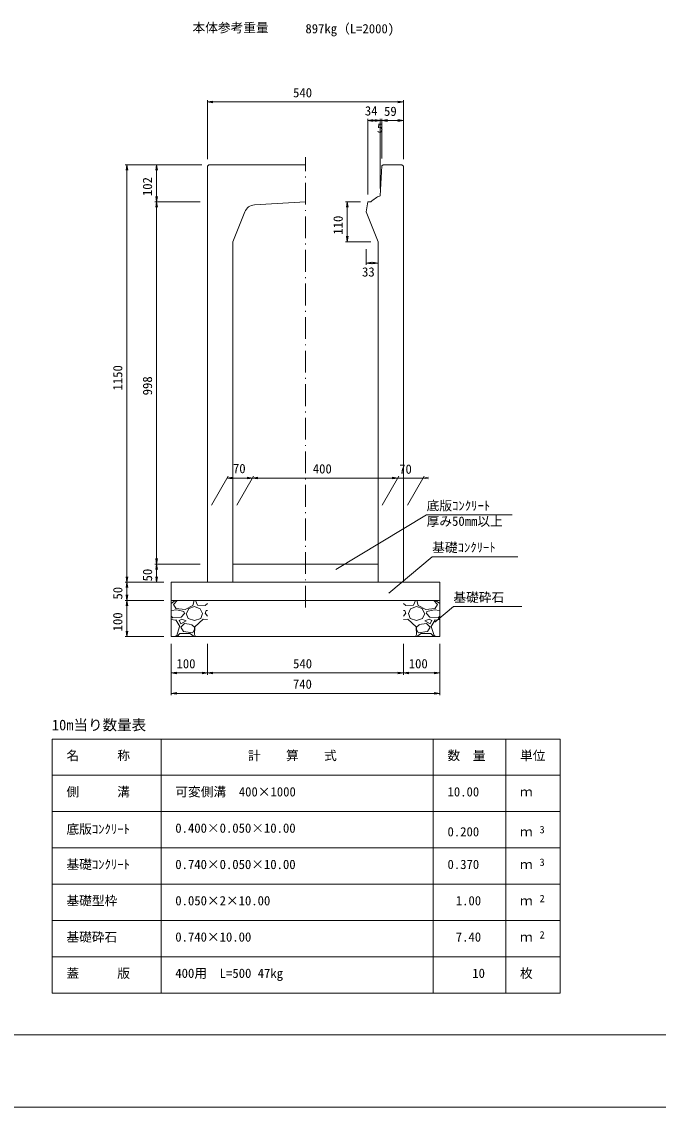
# Model space of a CAD drawing. Units: millimetres, scale not verified. Extents: x 0 to 84100, y 0 to 59400.
# Drawn here: x 39307 to 56852, y 0 to 29911 of the extents above; entities that cross this region are included whole.
import ezdxf
from ezdxf.enums import TextEntityAlignment as Align

# ---------------------------------------------------------------- set-up
doc = ezdxf.new("R2010")
doc.units = ezdxf.units.MM
doc.header["$LTSCALE"] = 100
doc.linetypes.add('DASHED_DOTTED', pattern=[9.25, 6, -1.5, 0.25, -1.5])
for name, color, linetype, lineweight in [('0_2', 7, 'Continuous', 9), ('D-STR-DIM', 7, 'Continuous', 18), ('D-STR-DIM（寸法）', 7, 'Continuous', 18), ('D-STR-HTXT（旗揚げ）', 4, 'Continuous', 18), ('D-STR-STRn（構造物）', 7, 'Continuous', 18), ('D-TTL(外枠）', 2, 'Continuous', 18), ('DEFPOINTS_3', 8, 'Continuous', 18), ('作図レイヤ', 1, 'Continuous', 18)]:
    doc.layers.add(name, color=color, linetype=linetype, lineweight=lineweight)
doc.layers.add('D-STR-TXT（文字）', color=7, linetype='Continuous')
doc.styles.add('ＭＳ ゴシック', font='')
doc.styles.get('ＭＳ ゴシック').set_extended_font_data('MS Gothic')

msp = doc.modelspace()

# ---------------------------------------------------------------- linework, layer by layer
at = {"layer": '0_2'}
for p, q in [((44428.1, 27700.6), (44578.1, 27725.6)), ((44578.1, 27675.6), (44428.1, 27700.6)), ((49678.1, 27725.6), (49828.1, 27700.6)), ((49828.1, 27700.6), (49678.1, 27675.6)), ((48848.1, 27187.3), (48998.1, 27212.3)), ((48998.1, 27162.3), (48848.1, 27187.3)), ((49038.1, 27212.3), (49188.1, 27187.3)), ((49188.1, 27187.3), (49038.1, 27162.3)), ((49236.4, 27187.3), (49386.4, 27212.3)), ((49386.4, 27162.3), (49236.4, 27187.3)), ((49678.1, 27212.3), (49828.1, 27187.3)), ((49828.1, 27187.3), (49678.1, 27162.3)), ((42182.6, 25817.9), (42207.6, 25967.9)), ((42207.6, 25967.9), (42232.6, 25817.9)), ((43001.7, 25817.9), (43026.7, 25967.9)), ((43026.7, 25967.9), (43051.7, 25817.9)), ((43026.7, 24947.9), (43001.7, 25097.9)), ((43001.7, 24797.9), (43026.7, 24947.9)), ((43051.7, 25097.9), (43026.7, 24947.9)), ((43026.7, 24947.9), (43051.7, 24797.9)), ((48255.9, 24797.9), (48280.9, 24947.9)), ((48280.9, 24947.9), (48305.9, 24797.9)), ((48280.9, 23847.9), (48255.9, 23997.9)), ((48305.9, 23997.9), (48280.9, 23847.9)), ((48797.2, 23262.8), (48947.2, 23287.8)), ((48947.2, 23237.8), (48797.2, 23262.8)), ((48978.1, 23287.8), (49128.1, 23262.8)), ((49128.1, 23262.8), (48978.1, 23237.8)), ((44969.1, 17336.6), (45119.1, 17361.6)), ((45519.1, 17361.6), (45669.1, 17336.6)), ((45669.1, 17336.6), (45819.1, 17361.6)), ((49519.1, 17361.6), (49669.1, 17336.6)), ((50369.1, 17336.6), (50519.1, 17361.6)), ((45119.1, 17311.6), (44969.1, 17336.6)), ((45669.1, 17336.6), (45519.1, 17311.6)), ((45819.1, 17311.6), (45669.1, 17336.6)), ((49669.1, 17336.6), (49519.1, 17311.6)), ((50519.1, 17311.6), (50369.1, 17336.6)), ((43026.7, 14967.9), (43001.7, 15117.9)), ((43001.7, 14817.9), (43026.7, 14967.9)), ((43051.7, 15117.9), (43026.7, 14967.9)), ((43026.7, 14967.9), (43051.7, 14817.9)), ((42207.6, 14467.9), (42182.6, 14617.9)), ((42182.6, 14317.9), (42207.6, 14467.9)), ((42232.6, 14617.9), (42207.6, 14467.9)), ((42207.6, 14467.9), (42232.6, 14317.9)), ((43026.7, 14467.9), (43001.7, 14617.9)), ((43051.7, 14617.9), (43026.7, 14467.9)), ((42207.6, 13967.9), (42182.6, 14117.9)), ((42232.6, 14117.9), (42207.6, 13967.9)), ((42182.6, 13817.9), (42207.6, 13967.9)), ((42207.6, 13967.9), (42232.6, 13817.9)), ((42207.6, 12967.9), (42182.6, 13117.9)), ((42232.6, 13117.9), (42207.6, 12967.9)), ((43428.1, 11967.9), (43578.1, 11992.9)), ((43578.1, 11942.9), (43428.1, 11967.9)), ((44278.1, 11992.9), (44428.1, 11967.9)), ((44428.1, 11967.9), (44278.1, 11942.9)), ((44428.1, 11967.9), (44578.1, 11992.9)), ((44578.1, 11942.9), (44428.1, 11967.9)), ((49678.1, 11992.9), (49828.1, 11967.9)), ((49828.1, 11967.9), (49678.1, 11942.9)), ((49828.1, 11967.9), (49978.1, 11992.9)), ((49978.1, 11942.9), (49828.1, 11967.9)), ((50678.1, 11992.9), (50828.1, 11967.9)), ((50828.1, 11967.9), (50678.1, 11942.9)), ((43428.1, 11405.6), (43578.1, 11430.6)), ((43578.1, 11380.6), (43428.1, 11405.6)), ((50678.1, 11430.6), (50828.1, 11405.6)), ((50828.1, 11405.6), (50678.1, 11380.6))]:
    msp.add_line(p, q, dxfattribs=at)
at = {"layer": '0_2', "lineweight": 18}
for p, q in [((44428.1, 27700.6), (44448.1, 27700.6)), ((49828.1, 27700.6), (49808.1, 27700.6)), ((48848.1, 27187.3), (48868.1, 27187.3)), ((49188.1, 27187.3), (49168.1, 27187.3)), ((49236.4, 27187.3), (49256.4, 27187.3)), ((49828.1, 27187.3), (49808.1, 27187.3)), ((42207.6, 25967.9), (42207.6, 25947.9)), ((43026.7, 25967.9), (43026.7, 25947.9)), ((43026.7, 24947.9), (43026.7, 24967.9)), ((43026.7, 24947.9), (43026.7, 24927.9)), ((48280.9, 24947.9), (48280.9, 24927.9)), ((48280.9, 23847.9), (48280.9, 23867.9)), ((48797.2, 23262.8), (48817.2, 23262.8)), ((49128.1, 23262.8), (49108.1, 23262.8)), ((44969.1, 17336.6), (44989.1, 17336.6)), ((45669.1, 17336.6), (45649.1, 17336.6)), ((45669.1, 17336.6), (45689.1, 17336.6)), ((49669.1, 17336.6), (49649.1, 17336.6)), ((50369.1, 17336.6), (50389.1, 17336.6)), ((43026.7, 14967.9), (43026.7, 14987.9)), ((43026.7, 14967.9), (43026.7, 14947.9)), ((42207.6, 14467.9), (42207.6, 14487.9)), ((42207.6, 14467.9), (42207.6, 14447.9)), ((43026.7, 14467.9), (43026.7, 14487.9)), ((42207.6, 13967.9), (42207.6, 13987.9)), ((42207.6, 13967.9), (42207.6, 13947.9)), ((42207.6, 12967.9), (42207.6, 12987.9)), ((43428.1, 11967.9), (43448.1, 11967.9)), ((44428.1, 11967.9), (44408.1, 11967.9)), ((44428.1, 11967.9), (44448.1, 11967.9)), ((49828.1, 11967.9), (49808.1, 11967.9)), ((49828.1, 11967.9), (49848.1, 11967.9)), ((50828.1, 11967.9), (50808.1, 11967.9)), ((43428.1, 11405.6), (43448.1, 11405.6)), ((50828.1, 11405.6), (50808.1, 11405.6))]:
    msp.add_line(p, q, dxfattribs=at)
at = {"layer": 'D-STR-DIM'}
for p, q in [((43428.1, 12767.9), (43428.1, 11355.6)), ((44428.1, 12767.9), (44428.1, 11917.9)), ((49828.1, 12767.9), (49828.1, 11917.9)), ((50828.1, 12767.9), (50828.1, 11355.6)), ((43448.1, 11967.9), (44408.1, 11967.9)), ((44448.1, 11967.9), (49808.1, 11967.9)), ((49848.1, 11967.9), (50808.1, 11967.9)), ((43448.1, 11405.6), (50808.1, 11405.6))]:
    msp.add_line(p, q, dxfattribs=at)
at = {"layer": 'D-STR-DIM（寸法）'}
for p, q in [((48848.1, 25147.9), (48848.1, 27237.3)), ((49188.1, 25314), (49188.1, 27237.3)), ((49236.4, 26137.9), (49236.4, 27237.3)), ((49828.1, 26127.9), (49828.1, 27237.3)), ((48868.1, 27187.3), (49168.1, 27187.3)), ((49236.4, 27187.3), (49188.1, 27187.3)), ((49256.4, 27187.3), (49808.1, 27187.3)), ((44268.1, 25967.9), (42157.6, 25967.9)), ((42207.6, 25947.9), (42207.6, 14487.9)), ((43026.7, 25947.9), (43026.7, 24967.9)), ((44228.1, 24947.9), (42976.7, 24947.9)), ((43026.7, 24927.9), (43026.7, 14987.9)), ((48648.1, 24947.9), (48230.9, 24947.9)), ((48280.9, 24927.9), (48280.9, 23867.9)), ((48928.1, 23847.9), (48230.9, 23847.9)), ((48797.2, 23647.9), (48797.2, 23212.8)), ((49128.1, 23647.9), (49128.1, 23212.8)), ((48817.2, 23262.8), (49108.1, 23262.8)), ((44539.9, 16593.3), (44998, 17386.6)), ((45239.9, 16593.3), (45698, 17386.6)), ((49239.9, 16593.3), (49698, 17386.6)), ((49939.9, 16593.3), (50398, 17386.6)), ((45649.1, 17336.6), (44989.1, 17336.6)), ((45689.1, 17336.6), (49649.1, 17336.6)), ((49669.1, 17336.6), (50369.1, 17336.6)), ((50389.1, 17336.6), (50409.1, 17336.6)), ((44228.1, 14967.9), (42976.7, 14967.9)), ((43026.7, 14487.9), (43026.7, 14947.9)), ((43228.1, 14467.9), (42157.6, 14467.9)), ((43228.1, 14467.9), (42157.6, 14467.9)), ((42207.6, 14447.9), (42207.6, 13987.9)), ((43228.1, 13967.9), (42157.6, 13967.9)), ((42207.6, 13947.9), (42207.6, 12987.9)), ((43228.1, 12967.9), (42157.6, 12967.9))]:
    msp.add_line(p, q, dxfattribs=at)
at = {"layer": 'D-STR-HTXT（旗揚げ）'}
for p, q in [((47965.2, 14814), (50468.1, 16320.7)), ((52827.9, 16320.7), (50468.1, 16320.7)), ((49428.9, 14169.8), (50620.6, 15171)), ((52980.5, 15171), (50620.6, 15171)), ((50695.9, 13370.7), (51204.3, 13796.9)), ((53090.6, 13796.9), (51204.3, 13796.9)), ((40148.3, 10147.1), (54148.3, 10147.1)), ((40148.3, 3147.1), (40148.3, 10147.1)), ((43148.3, 3147.1), (43148.3, 10147.1)), ((50648.3, 3147.1), (50648.3, 10147.1)), ((52648.3, 3147.1), (52648.3, 10147.1)), ((54148.3, 3147.1), (54148.3, 10147.1)), ((40148.3, 9147.1), (54148.3, 9147.1)), ((40148.3, 8147.1), (54148.3, 8147.1)), ((40148.3, 7147.1), (54148.3, 7147.1)), ((40148.3, 6147.1), (54148.3, 6147.1)), ((40148.3, 5147.1), (54148.3, 5147.1)), ((40148.3, 4147.1), (54148.3, 4147.1)), ((40148.3, 3147.1), (54148.3, 3147.1))]:
    msp.add_line(p, q, dxfattribs=at)
at = {"layer": 'D-STR-STRn（構造物）', "linetype": 'DASHED_DOTTED'}
msp.add_line((47128.1, 13771.5), (47128.1, 26176.9), dxfattribs=at)
at = {"layer": 'D-STR-STRn（構造物）'}
for p, q in [((45128.1, 14967.9), (49128.1, 14967.9)), ((43428.1, 14467.9), (50828.1, 14467.9)), ((43428.1, 14467.9), (43428.1, 12967.9)), ((50828.1, 14467.9), (50828.1, 12967.9)), ((43428.1, 13967.9), (50828.1, 13967.9)), ((43428.1, 13880.9), (43540.7, 13967.9)), ((43489.9, 13857.5), (43589.3, 13967.9)), ((43561.8, 13736.9), (43491.8, 13856.9)), ((44020.4, 13826.7), (43810.4, 13716.7)), ((43910, 13747.4), (44070, 13797.4)), ((44060.2, 13967.3), (44020.2, 13827.3)), ((44069.5, 13797.4), (44229.5, 13737.4)), ((44094.3, 13967.9), (44148.2, 13839.7)), ((44149.3, 13836.9), (44359.3, 13826.9)), ((44359.9, 13828.2), (44428.1, 13880.9)), ((49896.4, 13828.2), (49828.1, 13880.9)), ((50107, 13836.9), (49897, 13826.9)), ((50186.8, 13797.4), (50026.8, 13737.4)), ((50162, 13967.9), (50108.1, 13839.7)), ((50346.3, 13747.4), (50186.3, 13797.4)), ((50196.1, 13967.3), (50236.1, 13827.3)), ((50235.9, 13826.7), (50445.9, 13716.7)), ((50766.4, 13857.5), (50667, 13967.9)), ((50694.4, 13736.9), (50764.4, 13856.9)), ((50828.1, 13880.9), (50715.6, 13967.9)), ((43580.8, 13706.3), (43428.1, 13690.2)), ((43469.6, 13490.7), (43428.1, 13535.9)), ((43699.2, 13508), (43469.2, 13488)), ((43809.2, 13719.5), (43559.2, 13739.5)), ((43779.5, 13658), (43579.5, 13708)), ((43789.9, 13607.5), (43699.9, 13507.5)), ((43790, 13606.8), (43780, 13656.8)), ((43839, 13607.7), (43899, 13467.7)), ((43849.6, 13607.4), (43909.6, 13747.4)), ((43899.1, 13466.7), (44069.1, 13416.7)), ((44070.4, 13416.8), (44240.4, 13466.8)), ((44230, 13737.1), (44290, 13607.1)), ((44239.6, 13467.9), (44289.6, 13607.9)), ((44428.1, 13535.9), (44359.6, 13610.7)), ((44359.7, 13607.7), (44389.7, 13687.7)), ((44428.1, 13690.2), (44390.8, 13686.3)), ((49828.1, 13690.2), (49865.5, 13686.3)), ((49828.1, 13535.9), (49896.7, 13610.7)), ((49896.6, 13607.7), (49866.6, 13687.7)), ((50026.3, 13737.1), (49966.3, 13607.1)), ((50016.7, 13467.9), (49966.7, 13607.9)), ((50185.9, 13416.8), (50015.9, 13466.8)), ((50357.2, 13466.7), (50187.2, 13416.7)), ((50406.6, 13607.4), (50346.6, 13747.4)), ((50417.3, 13607.7), (50357.3, 13467.7)), ((50447, 13719.5), (50697, 13739.5)), ((50466.3, 13606.8), (50476.3, 13656.8)), ((50466.4, 13607.5), (50556.4, 13507.5)), ((50476.8, 13658), (50676.8, 13708)), ((50557.1, 13508), (50787.1, 13488)), ((50675.5, 13706.3), (50828.1, 13690.2)), ((50786.7, 13490.7), (50828.1, 13535.9)), ((43550.2, 13426.4), (43428.1, 13436.6)), ((43662.1, 13248), (43552.1, 13428)), ((43580, 12997.1), (43660, 13247.1)), ((43649.5, 13417.4), (43689.5, 13317.4)), ((43719.8, 13447), (43649.8, 13417)), ((43689.5, 13317.7), (43839.5, 13407.7)), ((43689.6, 13227.8), (43769.6, 13107.8)), ((43789.8, 13327.4), (43689.8, 13227.4)), ((43840.2, 13407.6), (43720.2, 13447.6)), ((43991, 13298), (43791, 13328)), ((44072, 13225.3), (43992, 13295.3)), ((44020.2, 13077.6), (44070.2, 13167.6)), ((44079.4, 13237.9), (44069.4, 13027.9)), ((44069.9, 13167.5), (44069.9, 13227.5)), ((44310.1, 13447.4), (44080.1, 13237.4)), ((44428.1, 13436.6), (44310.2, 13446.4)), ((49828.1, 13436.6), (49946.1, 13446.4)), ((49946.2, 13447.4), (50176.2, 13237.4)), ((50176.9, 13237.9), (50186.9, 13027.9)), ((50184.3, 13225.3), (50264.3, 13295.3)), ((50236.1, 13077.6), (50186.1, 13167.6)), ((50186.4, 13167.5), (50186.4, 13227.5)), ((50265.3, 13298), (50465.3, 13328)), ((50416.1, 13407.6), (50536.1, 13447.6)), ((50566.8, 13317.7), (50416.8, 13407.7)), ((50466.5, 13327.4), (50566.5, 13227.4)), ((50566.7, 13227.8), (50486.7, 13107.8)), ((50536.5, 13447), (50606.5, 13417)), ((50606.8, 13417.4), (50566.8, 13317.4)), ((50594.2, 13248), (50704.2, 13428)), ((50676.3, 12997.1), (50596.3, 13247.1)), ((50706.1, 13426.4), (50828.1, 13436.6)), ((43428.1, 12967.9), (50828.1, 12967.9)), ((43540.7, 12967.9), (43579.9, 12998.2)), ((43589.3, 12967.9), (43669.9, 13057.5)), ((43669.9, 13057.5), (43929.9, 13057.5)), ((43770.2, 13107), (44020.2, 13077)), ((43929.6, 13059.7), (44059.6, 12969.7)), ((44068.2, 13029.7), (44094.3, 12967.9)), ((50188.1, 13029.7), (50162, 12967.9)), ((50326.7, 13059.7), (50196.7, 12969.7)), ((50486.1, 13107), (50236.1, 13077)), ((50586.4, 13057.5), (50326.4, 13057.5)), ((50667, 12967.9), (50586.4, 13057.5)), ((50715.5, 12967.9), (50676.4, 12998.2))]:
    msp.add_line(p, q, dxfattribs=at)
at = {"layer": 'D-TTL(外枠）'}
msp.add_line((82000, 2000), (2500, 2000), dxfattribs=at)
at = {"layer": 'DEFPOINTS_3'}
msp.add_line((0, 0), (84000, 0), dxfattribs=at)
at = {"layer": '作図レイヤ', "color": 7}
for p, q in [((44428.1, 26127.9), (44428.1, 27750.6)), ((44448.1, 27700.6), (49808.1, 27700.6)), ((49828.1, 26127.9), (49828.1, 27750.6))]:
    msp.add_line(p, q, dxfattribs=at)
at = {"layer": '作図レイヤ'}
for p, q in [((44468.1, 25967.9), (44428.1, 25927.9)), ((44428.1, 25927.9), (44428.1, 14467.9)), ((47128.1, 25967.9), (44468.1, 25967.9)), ((49236.4, 25937.9), (49188.1, 25114)), ((49236.4, 25937.9), (49268.1, 25967.9)), ((49268.1, 25967.9), (49788.1, 25967.9)), ((49788.1, 25967.9), (49828.1, 25927.9)), ((49828.1, 25927.9), (49828.1, 14467.9)), ((47128.1, 24947.9), (45719.7, 24863.4)), ((48797.2, 24675.3), (48848.1, 24947.9)), ((48848.1, 24947.9), (48928.1, 24947.9)), ((45459.1, 24675.3), (45128.1, 23847.9)), ((48797.2, 24675.3), (49128.1, 23847.9)), ((45128.1, 23847.9), (45128.1, 14467.9)), ((49128.1, 23847.9), (49128.1, 14467.9)), ((45128.1, 14467.9), (44428.1, 14467.9)), ((49828.1, 14467.9), (49128.1, 14467.9))]:
    msp.add_line(p, q, dxfattribs=at)
for centre, radius, start, end in [((45737.7, 24563.9), 300, 93.43363, 158.19859), ((49480.9, 24369.5), 800, 111.465, 133.704)]:
    msp.add_arc(centre, radius, start, end, dxfattribs=at)

# ---------------------------------------------------------------- texts
at = {"layer": 'D-STR-DIM', "style": 'ＭＳ ゴシック'}
for s, p in [('100', (43573.7, 12017.9)), ('540', (46786.1, 12017.9)), ('100', (49973.7, 12017.9)), ('740', (46781.7, 11455.6))]:
    msp.add_text(s, height=256.6, dxfattribs=at).set_placement(p, align=Align.BOTTOM_LEFT)
at = {"layer": 'D-STR-DIM（寸法）', "style": 'ＭＳ ゴシック'}
for s, p in [('34', (48765.3, 27250.5)), ('59', (49293.3, 27238.5)), ('5', (49098, 26779.1)), ('33', (48687.4, 22811.5)), ('70', (45129.7, 17394.9)), ('400', (47329.7, 17386.6)), ('70', (49709.8, 17378.6))]:
    msp.add_text(s, height=256.6, dxfattribs=at).set_placement(p, align=Align.BOTTOM_LEFT)
for s, p in [('102', (42976.7, 25107)), ('110', (48230.9, 24043.4)), ('1150', (42157.6, 19749.7)), ('998', (42976.7, 19616.8)), ('50', (42978.4, 14489.6)), ('50', (42159.1, 13989.6)), ('100', (42157.6, 13113.4))]:
    msp.add_text(s, height=256.6, rotation=90, dxfattribs=at).set_placement(p, align=Align.BOTTOM_LEFT)
at = {"layer": 'D-STR-TXT（文字）', "style": 'ＭＳ ゴシック'}
for s, height, p in [('本体参考重量', 256.6, (44015, 29540.3)), ('897kg（L=2000)', 256.6, (47127, 29513.9)), ('底版ｺﾝｸﾘｰﾄ', 256.6, (50468.1, 16370.7)), ('厚み50mm以上', 256.6, (50468.1, 15943.5)), ('基礎ｺﾝｸﾘｰﾄ', 256.6, (50620.6, 15221)), ('基礎砕石', 256.6, (51204.3, 13846.9)), ('10m当り数量表', 293.3, (40137.3, 10299.6)), ('名\u3000\u3000\u3000称', 256.6, (40540.6, 9487.4)), ('計\u3000\u3000算\u3000\u3000式', 256.6, (45541.3, 9487.4)), ('数\u3000量', 256.6, (51040.6, 9487.4)), ('単位', 256.6, (53040.6, 9487.4)), ('側\u3000\u3000\u3000溝', 256.6, (40540.6, 8487.4)), ('可変側溝\u3000400×1000', 256.6, (43540.6, 8487.4)), ('10.00', 256.6, (51043.3, 8487.4)), ('ｍ', 256.6, (53040.6, 8487.4)), ('底版ｺﾝｸﾘｰﾄ', 256.6, (40540.6, 7460.9)), ('0.400×0.050×10.00', 256.6, (43540.6, 7487.4)), ('0.200', 256.6, (51043.3, 7387.4)), ('ｍ', 256.6, (53040.6, 7387.4)), ('3', 205.3, (53580.8, 7487.9)), ('基礎ｺﾝｸﾘｰﾄ', 256.6, (40540.6, 6487.4)), ('0.740×0.050×10.00', 256.6, (43540.6, 6487.4)), ('0.370', 256.6, (51043.3, 6487.4)), ('ｍ', 256.6, (53040.6, 6487.4)), ('3', 205.3, (53580.8, 6587.9)), ('基礎型枠', 256.6, (40540.6, 5487.4)), ('0.050×2×10.00', 256.6, (43540.6, 5487.4)), ('1.00', 256.6, (51270.7, 5487.4)), ('ｍ', 256.6, (53040.6, 5487.4)), ('2', 205.3, (53580.8, 5587.9)), ('基礎砕石', 256.6, (40540.6, 4487.4)), ('0.740×10.00', 256.6, (43540.6, 4487.4)), ('7.40', 256.6, (51270.7, 4487.4)), ('2', 205.3, (53580.8, 4587.9)), ('ｍ', 256.6, (53040.6, 4487.4)), ('蓋\u3000\u3000\u3000版', 256.6, (40540.6, 3487.4)), ('400用\u3000L=500 47kg', 256.6, (43540.6, 3487.4)), ('10', 256.6, (51725.5, 3487.4)), ('枚', 256.6, (53040.6, 3487.4))]:
    msp.add_text(s, height=height, dxfattribs=at).set_placement(p, align=Align.BOTTOM_LEFT)
at = {"layer": '作図レイヤ', "color": 7, "style": 'ＭＳ ゴシック'}
msp.add_text('540', height=256.6, dxfattribs=at).set_placement((46786.1, 27750.6), align=Align.BOTTOM_LEFT)

doc.saveas('drawing.dxf')
